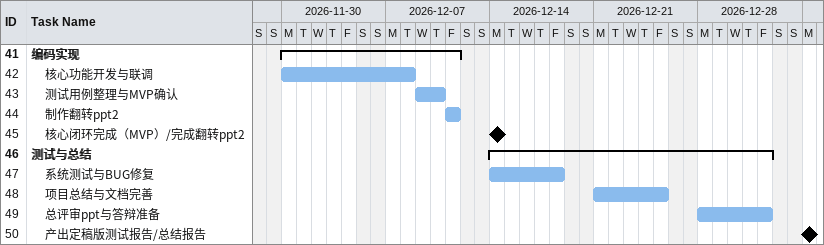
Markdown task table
| ID | Level | Task | Start | Finish |
|---|---|---|---|---|
| 41 | 1 | **编码实现** | 2026-11-30 | 2026-12-11 |
| 42 | 2 | 核心功能开发与联调 | 2026-11-30 | 2026-12-08 |
| 43 | 2 | 测试用例整理与MVP确认 | 2026-12-09 | 2026-12-10 |
| 44 | 2 | 制作翻转ppt2 | 2026-12-11 | 2026-12-11 |
| 45 | 2 | 核心闭环完成（MVP）/完成翻转ppt2 (milestone) | 2026-12-14 | 2026-12-14 |
| 46 | 1 | **测试与总结** | 2026-12-14 | 2027-01-01 |
| 47 | 2 | 系统测试与BUG修复 | 2026-12-14 | 2026-12-18 |
| 48 | 2 | 项目总结与文档完善 | 2026-12-21 | 2026-12-25 |
| 49 | 2 | 总评审ppt与答辩准备 | 2026-12-28 | 2027-01-01 |
| 50 | 2 | 产出定稿版测试报告/总结报告 (milestone) | 2027-01-04 | 2027-01-04 |
